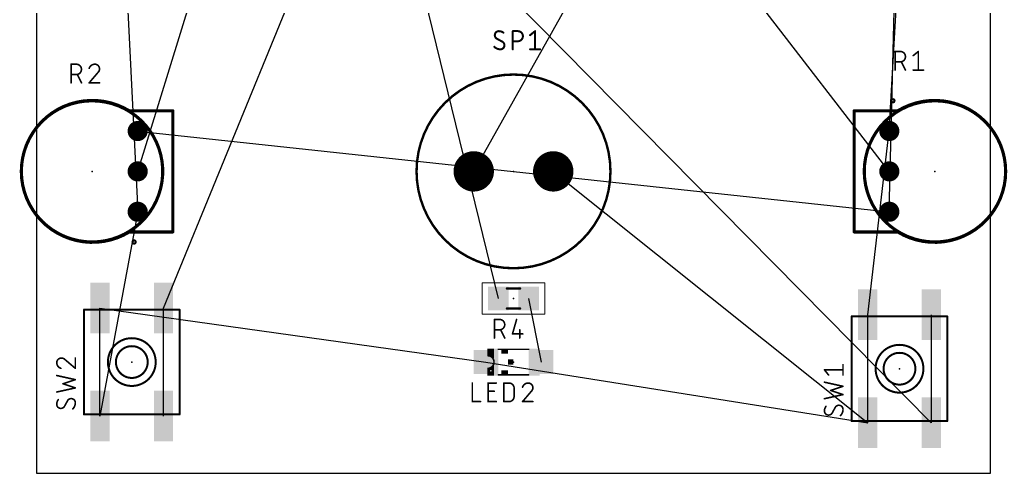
# Model space of a CAD drawing. Extents: x -1 to 61, y 0 to 80.
# Drawn here: x -1 to 61, y 0 to 28.5 of the extents above; entities that cross this region are included whole.
import ezdxf

# ---------------------------------------------------------------- set-up
doc = ezdxf.new("R2010")
doc.units = 0
for name, color, linetype in [('1', 12, 'CONTINUOUS'), ('17', 110, 'CONTINUOUS'), ('19', 53, 'CONTINUOUS'), ('20', 31, 'CONTINUOUS'), ('21', 253, 'CONTINUOUS'), ('23', 53, 'CONTINUOUS'), ('25', 253, 'CONTINUOUS'), ('39', 12, 'CONTINUOUS'), ('51', 253, 'CONTINUOUS')]:
    doc.layers.add(name, color=color, linetype=linetype)

# ---------------------------------------------------------------- blocks, each defined once
blk = doc.blocks.new('RECT')
blk.add_solid([(-0.5, -0.5), (0.5, -0.5), (-0.5, 0.5), (0.5, 0.5)])
blk = doc.blocks.new('ROUNDP')
at = {"const_width": 0.5}
blk.add_lwpolyline([(0, -0.25, 1), (0, 0.25, 1), (0, -0.25)], format="xyb", dxfattribs=at)

msp = doc.modelspace()

# ---------------------------------------------------------------- linework, layer by layer
at = {"layer": '19'}
for p, q in [((53.63, 19), (19.32, 63.5)), ((6.37, 19), (19.32, 60.96)), ((53.63, 16.46), (54.46, 51.5)), ((29.05, 11), (19.32, 50.8)), ((56.27, 3.18), (19.32, 40.64)), ((27.5, 19), (39.64, 40.64)), ((8, 10.4), (19.32, 38.1)), ((53.63, 21.54), (54.46, 36)), ((5.54, 33.5), (6.37, 16.46)), ((6.37, 21.54), (53.63, 16.46)), ((52.27, 9.98), (53.63, 21.54)), ((32.5, 19), (52.27, 3.18)), ((6.37, 16.46), (4, 3.6)), ((30.95, 11), (31.75, 7)), ((4, 10.4), (28.25, 7)), ((4, 3.6), (4, 10.4)), ((8, 3.6), (8, 10.4)), ((52.27, 3.18), (52.27, 9.98)), ((56.27, 9.98), (56.27, 3.18)), ((28.25, 7), (52.27, 3.18))]:
    msp.add_line(p, q, dxfattribs=at)
at = {"layer": '20'}
for p, q in [((0, 80), (0, 0)), ((60, 0), (60, 80)), ((0, 0), (60, 0))]:
    msp.add_line(p, q, dxfattribs=at)
at = {"layer": '21'}
for points, const_width in [([(30, 12.904, 1), (30, 25.096, 1), (30, 12.904)], 0.1524), ([(5.844, 22.81, 1.782), (5.844, 15.19)], 0.2), ([(54.156, 15.19, 1.782), (54.156, 22.81)], 0.2), ([(5.844, 22.86, 1), (5.844, 22.76)], 0.1), ([(5.8179, 22.7673, 1), (5.8701, 22.8527)], 0.1), ([(8.63, 22.81, 1), (8.53, 22.81)], 0.1), ([(8.58, 22.76, 1), (8.58, 22.86)], 0.1), ([(51.47, 22.81, 1), (51.37, 22.81)], 0.1), ([(51.42, 22.86, 1), (51.42, 22.76)], 0.1), ([(54.1299, 22.8527, 1), (54.1821, 22.7673)], 0.1), ([(54.156, 22.76, 1), (54.156, 22.86)], 0.1), ([(5.844, 15.24, 1), (5.844, 15.14)], 0.1), ([(5.8701, 15.1473, 1), (5.8179, 15.2327)], 0.1), ([(8.53, 15.19, 1), (8.63, 15.19)], 0.1), ([(8.58, 15.14, 1), (8.58, 15.24)], 0.1), ([(51.42, 15.24, 1), (51.42, 15.14)], 0.1), ([(51.37, 15.19, 1), (51.47, 15.19)], 0.1), ([(54.1821, 15.2327, 1), (54.1299, 15.1473)], 0.1), ([(54.156, 15.14, 1), (54.156, 15.24)], 0.1), ([(3.0318, 10.3, 1), (2.9682, 10.3)], 0.0635), ([(3, 10.3318, 1), (3, 10.2683)], 0.0635), ([(9.0318, 10.3, 1), (8.9682, 10.3)], 0.0635), ([(9, 10.2683, 1), (9, 10.3318)], 0.0635), ([(51.27, 9.9118, 1), (51.27, 9.8483)], 0.0635), ([(51.3018, 9.88, 1), (51.2383, 9.88)], 0.0635), ([(57.3018, 9.88, 1), (57.2383, 9.88)], 0.0635), ([(57.27, 9.8483, 1), (57.27, 9.9118)], 0.0635), ([(6, 5.4967, 1), (6, 8.5033, 1), (6, 5.4967)], 0.127), ([(54.27, 5.0767, 1), (54.27, 8.0833, 1), (54.27, 5.0767)], 0.127), ([(6, 6, 1), (6, 8, 1), (6, 6)], 0.127), ([(54.27, 5.58, 1), (54.27, 7.58, 1), (54.27, 5.58)], 0.127), ([(2.9682, 3.7, 1), (3.0318, 3.7)], 0.0635), ([(3, 3.7318, 1), (3, 3.6683)], 0.0635), ([(8.9682, 3.7, 1), (9.0318, 3.7)], 0.0635), ([(9, 3.6683, 1), (9, 3.7318)], 0.0635), ([(51.27, 3.3118, 1), (51.27, 3.2483)], 0.0635), ([(51.2383, 3.28, 1), (51.3018, 3.28)], 0.0635), ([(57.2383, 3.28, 1), (57.3018, 3.28)], 0.0635), ([(57.27, 3.2483, 1), (57.27, 3.3118)], 0.0635)]:
    msp.add_lwpolyline(points, format="xyb", dxfattribs=dict(at, const_width=const_width))
for points, const_width in [([(5.844, 22.81), (8.58, 22.81)], 0.2), ([(8.58, 22.81), (8.58, 15.19)], 0.2), ([(51.42, 15.19), (51.42, 22.81)], 0.2), ([(51.42, 22.81), (54.156, 22.81)], 0.2), ([(8.58, 15.19), (5.844, 15.19)], 0.2), ([(54.156, 15.19), (51.42, 15.19)], 0.2), ([(3, 3.7), (3, 10.3)], 0.127), ([(3, 10.3), (9, 10.3)], 0.127), ([(9, 10.3), (9, 3.7)], 0.127), ([(51.27, 3.28), (51.27, 9.88)], 0.127), ([(51.27, 9.88), (57.27, 9.88)], 0.127), ([(57.27, 9.88), (57.27, 3.28)], 0.127), ([(9, 3.7), (3, 3.7)], 0.127), ([(57.27, 3.28), (51.27, 3.28)], 0.127)]:
    msp.add_lwpolyline(points, dxfattribs=dict(at, const_width=const_width))
at = {"layer": '23'}
for p in [(3.5, 19), (30, 19), (56.5, 19), (30, 11), (6, 7), (30, 7), (54.27, 6.58)]:
    msp.add_point(p, dxfattribs=at)
at = {"layer": '25'}
for points, const_width in [([(29.0793, 27.8265, 0.4142), (28.8253, 27.5725)], 0.127), ([(28.8253, 27.5725, 0.2656), (28.9523, 27.3503)], 0.127), ([(28.857, 27.5725, 1), (28.7935, 27.5725)], 0.0635), ([(28.7935, 27.5725, 1), (28.857, 27.5725)], 0.0635), ([(28.9675, 27.3781, 1), (28.937, 27.3224)], 0.0635), ([(28.9361, 27.3229, 1), (28.9684, 27.3776)], 0.0635), ([(29.0792, 27.8583, 1), (29.0793, 27.7948)], 0.0635), ([(29.365, 27.7313, 0.1623), (29.0793, 27.8265)], 0.127), ([(29.0793, 27.7948, 1), (29.0793, 27.8583)], 0.0635), ([(29.3459, 27.7059, 1), (29.3841, 27.7566)], 0.0635), ([(29.9873, 27.8265, 1), (29.9238, 27.8265)], 0.0635), ([(29.9556, 27.8583, 1), (29.9556, 27.7948)], 0.0635), ([(30.2731, 27.1915, 1), (30.2731, 27.8265)], 0.127), ([(30.2731, 27.8583, 1), (30.2731, 27.7948)], 0.0635), ([(30.2731, 27.7948, 1), (30.2731, 27.8583)], 0.0635), ([(31.0216, 27.5973, 1), (31.0612, 27.5477)], 0.0635), ([(31.3907, 27.8265, 1), (31.3272, 27.8265)], 0.0635), ([(31.3787, 27.8017, 1), (31.3391, 27.8513)], 0.0635), ([(28.7935, 26.8422, 0.2), (29.1745, 26.6835)], 0.127), ([(28.816, 26.8646, 1), (28.771, 26.8199)], 0.0635), ([(29.1745, 26.6835, 0.4142), (29.4285, 26.9375)], 0.127), ([(29.1745, 26.7153, 1), (29.1745, 26.6518)], 0.0635), ([(29.1745, 26.6518, 1), (29.1745, 26.7153)], 0.0635), ([(29.4285, 26.9375, 0.2656), (29.3015, 27.1598)], 0.127), ([(29.3176, 27.1871, 1), (29.2854, 27.1324)], 0.0635), ([(29.2863, 27.1319, 1), (29.3167, 27.1876)], 0.0635), ([(29.4602, 26.9375, 1), (29.3968, 26.9375)], 0.0635), ([(29.3968, 26.9375, 1), (29.4602, 26.9375)], 0.0635), ([(29.9556, 27.2233, 1), (29.9556, 27.1598)], 0.0635), ([(29.9238, 26.6835, 1), (29.9873, 26.6835)], 0.0635), ([(30.2731, 27.2233, 1), (30.2731, 27.1598)], 0.0635), ([(30.2731, 27.1598, 1), (30.2731, 27.2233)], 0.0635), ([(31.0414, 26.7153, 1), (31.0414, 26.6518)], 0.0635), ([(31.3272, 26.6835, 1), (31.3907, 26.6835)], 0.0635), ([(31.6764, 26.6518, 1), (31.6764, 26.7153)], 0.0635), ([(54.021, 26.5452, 1), (53.9702, 26.5452)], 0.0508), ([(53.9956, 26.5706, 1), (53.9956, 26.5198)], 0.0508), ([(54.3202, 25.8961, 1), (54.3202, 26.5452)], 0.1016), ([(54.3202, 26.5706, 1), (54.3202, 26.5198)], 0.0508), ([(54.3202, 26.5198, 1), (54.3202, 26.5706)], 0.0508), ([(55.1154, 26.3054, 1), (55.1471, 26.2657)], 0.0508), ([(55.4812, 26.5452, 1), (55.4304, 26.5452)], 0.0508), ([(55.4717, 26.5254, 1), (55.4399, 26.565)], 0.0508), ([(2.211, 25.7452, 1), (2.1602, 25.7452)], 0.0508), ([(2.1856, 25.7706, 1), (2.1856, 25.7198)], 0.0508), ([(2.5102, 25.0961, 1), (2.5102, 25.7452)], 0.1016), ([(2.5102, 25.7706, 1), (2.5102, 25.7198)], 0.0508), ([(2.5102, 25.7198, 1), (2.5102, 25.7706)], 0.0508), ([(3.6783, 25.7452, 0.3252), (3.3213, 25.4856)], 0.1016), ([(3.2971, 25.4934, 1), (3.3454, 25.4777)], 0.0508), ([(3.9704, 25.4531, 0.4142), (3.6783, 25.7452)], 0.1016), ([(3.6783, 25.7706, 1), (3.6783, 25.7198)], 0.0508), ([(3.6783, 25.7198, 1), (3.6783, 25.7706)], 0.0508), ([(3.873, 25.2259, 0.2053), (3.9704, 25.4531)], 0.1016), ([(3.9958, 25.4531, 1), (3.945, 25.4531)], 0.0508), ([(3.945, 25.4531, 1), (3.9958, 25.4531)], 0.0508), ([(53.9956, 25.9215, 1), (53.9956, 25.8707)], 0.0508), ([(54.3202, 25.9215, 1), (54.3202, 25.8707)], 0.0508), ([(54.3202, 25.8707, 1), (54.3202, 25.9215)], 0.0508), ([(54.4078, 25.9074, 1), (54.3624, 25.8847)], 0.0508), ([(2.1856, 25.1215, 1), (2.1856, 25.0707)], 0.0508), ([(2.5102, 25.1215, 1), (2.5102, 25.0707)], 0.0508), ([(2.5102, 25.0707, 1), (2.5102, 25.1215)], 0.0508), ([(2.5978, 25.1074, 1), (2.5524, 25.0847)], 0.0508), ([(3.8555, 25.2443, 1), (3.8905, 25.2075)], 0.0508), ([(3.8924, 25.2095, 1), (3.8537, 25.2424)], 0.0508), ([(53.9702, 25.3768, 1), (54.021, 25.3768)], 0.0508), ([(54.622, 25.3654, 1), (54.6675, 25.3882)], 0.0508), ([(55.1313, 25.4022, 1), (55.1313, 25.3514)], 0.0508), ([(55.4304, 25.3768, 1), (55.4812, 25.3768)], 0.0508), ([(55.7804, 25.3514, 1), (55.7804, 25.4022)], 0.0508), ([(2.1602, 24.5768, 1), (2.211, 24.5768)], 0.0508), ([(2.812, 24.5654, 1), (2.8575, 24.5882)], 0.0508), ([(3.3019, 24.5933, 1), (3.3406, 24.5603)], 0.0508), ([(3.3213, 24.6022, 1), (3.3213, 24.5514)], 0.0508), ([(3.9704, 24.5514, 1), (3.9704, 24.6022)], 0.0508), ([(53.856, 23.38, 1), (53.856, 23.51, 1), (53.856, 23.38)], 0.2), ([(6.144, 14.49, 1), (6.144, 14.62, 1), (6.144, 14.49)], 0.2), ([(28.8249, 9.6792, 1), (28.7741, 9.6792)], 0.0508), ([(28.7995, 9.7046, 1), (28.7995, 9.6538)], 0.0508), ([(29.124, 9.0301, 1), (29.124, 9.6792)], 0.1016), ([(29.124, 9.7046, 1), (29.124, 9.6538)], 0.0508), ([(29.124, 9.6538, 1), (29.124, 9.7046)], 0.0508), ([(30.2192, 9.6722, 1), (30.1703, 9.6862)], 0.0508), ([(28.7995, 9.0555, 1), (28.7995, 9.0047)], 0.0508), ([(29.124, 9.0555, 1), (29.124, 9.0047)], 0.0508), ([(29.124, 9.0047, 1), (29.124, 9.0555)], 0.0508), ([(29.2116, 9.0414, 1), (29.1662, 9.0187)], 0.0508), ([(29.9351, 8.7958, 1), (29.9351, 8.745)], 0.0508), ([(29.9107, 8.7774, 1), (29.9595, 8.7635)], 0.0508), ([(30.4149, 9.0301, 1), (30.3641, 9.0301)], 0.0508), ([(30.5842, 8.745, 1), (30.5842, 8.7958)], 0.0508), ([(28.7741, 8.5108, 1), (28.8249, 8.5108)], 0.0508), ([(29.4258, 8.4994, 1), (29.4713, 8.5222)], 0.0508), ([(30.3641, 8.5108, 1), (30.4149, 8.5108)], 0.0508), ([(1.5729, 7.2526, 0.4142), (1.2808, 6.9605)], 0.1016), ([(1.2808, 6.9605, 0.3252), (1.5404, 6.6035)], 0.1016), ([(1.3062, 6.9605, 1), (1.2554, 6.9605)], 0.0508), ([(1.2554, 6.9605, 1), (1.3062, 6.9605)], 0.0508), ([(1.8001, 7.1552, 0.2053), (1.5729, 7.2526)], 0.1016), ([(1.5729, 7.278, 1), (1.5729, 7.2272)], 0.0508), ([(1.5729, 7.2272, 1), (1.5729, 7.278)], 0.0508), ([(1.8165, 7.1746, 1), (1.7836, 7.1359)], 0.0508), ([(1.7817, 7.1377, 1), (1.8185, 7.1728)], 0.0508), ([(2.4746, 7.2526, 1), (2.4238, 7.2526)], 0.0508), ([(50.7446, 6.8326, 1), (50.6938, 6.8326)], 0.0508), ([(1.5326, 6.5793, 1), (1.5483, 6.6277)], 0.0508), ([(2.4238, 6.6035, 1), (2.4746, 6.6035)], 0.0508), ([(2.4327, 6.5841, 1), (2.4657, 6.6229)], 0.0508), ([(49.5508, 6.5335, 1), (49.5508, 6.4826)], 0.0508), ([(49.5706, 6.5239, 1), (49.531, 6.4922)], 0.0508), ([(49.7906, 6.1676, 1), (49.8303, 6.1994)], 0.0508), ([(50.7192, 6.4826, 1), (50.7192, 6.5335)], 0.0508), ([(1.2863, 6.1767, 1), (1.2753, 6.1271)], 0.0508), ([(1.6783, 5.6567, 1), (1.6622, 5.6086)], 0.0508), ([(1.6622, 5.6567, 1), (1.6783, 5.6086)], 0.0508), ([(2.4572, 5.8682, 1), (2.4412, 5.9164)], 0.0508), ([(2.4437, 5.8675, 1), (2.4547, 5.9171)], 0.0508), ([(27.4355, 5.6792, 1), (27.3847, 5.6792)], 0.0508), ([(28.4261, 5.6792, 1), (28.3753, 5.6792)], 0.0508), ([(28.4007, 5.7046, 1), (28.4007, 5.6538)], 0.0508), ([(28.9199, 5.6538, 1), (28.9199, 5.7046)], 0.0508), ([(29.4144, 5.6792, 1), (29.3636, 5.6792)], 0.0508), ([(29.389, 5.7046, 1), (29.389, 5.6538)], 0.0508), ([(30.0381, 5.3546, 0.4142), (29.7135, 5.6792)], 0.1016), ([(29.7135, 5.7046, 1), (29.7135, 5.6538)], 0.0508), ([(29.7135, 5.6538, 1), (29.7135, 5.7046)], 0.0508), ([(30.9271, 5.6792, 0.3252), (30.5701, 5.4196)], 0.1016), ([(31.2192, 5.3871, 0.4142), (30.9271, 5.6792)], 0.1016), ([(30.9271, 5.7046, 1), (30.9271, 5.6538)], 0.0508), ([(30.9271, 5.6538, 1), (30.9271, 5.7046)], 0.0508), ([(49.5563, 5.7567, 1), (49.5453, 5.7071)], 0.0508), ([(50.6938, 6.1835, 1), (50.7446, 6.1835)], 0.0508), ([(1.2753, 5.1382, 1), (1.2863, 5.0886)], 0.0508), ([(2.4412, 5.3489, 1), (2.4572, 5.3971)], 0.0508), ([(2.4547, 5.3482, 1), (2.4437, 5.3978)], 0.0508), ([(28.4007, 5.1853, 1), (28.4007, 5.1345)], 0.0508), ([(28.7901, 5.1345, 1), (28.7901, 5.1853)], 0.0508), ([(30.0635, 5.3546, 1), (30.0127, 5.3546)], 0.0508), ([(30.0127, 5.3546, 1), (30.0635, 5.3546)], 0.0508), ([(30.5459, 5.4274, 1), (30.5943, 5.4117)], 0.0508), ([(31.1218, 5.1599, 0.2053), (31.2192, 5.3871)], 0.1016), ([(31.1043, 5.1783, 1), (31.1394, 5.1415)], 0.0508), ([(31.1412, 5.1435, 1), (31.1025, 5.1764)], 0.0508), ([(31.2446, 5.3871, 1), (31.1938, 5.3871)], 0.0508), ([(31.1938, 5.3871, 1), (31.2446, 5.3871)], 0.0508), ([(49.9483, 5.2367, 1), (49.9322, 5.1886)], 0.0508), ([(49.9322, 5.2367, 1), (49.9483, 5.1886)], 0.0508), ([(50.7272, 5.4482, 1), (50.7112, 5.4964)], 0.0508), ([(50.7112, 4.9289, 1), (50.7272, 4.9771)], 0.0508), ([(50.7137, 5.4475, 1), (50.7247, 5.4971)], 0.0508), ([(50.7247, 4.9282, 1), (50.7137, 4.9778)], 0.0508), ([(1.3782, 4.635, 0.1623), (1.2808, 4.3429)], 0.1016), ([(1.2808, 4.3429, 0.4142), (1.5404, 4.0833)], 0.1016), ([(1.3062, 4.3429, 1), (1.2554, 4.3429)], 0.0508), ([(1.2554, 4.3429, 1), (1.3062, 4.3429)], 0.0508), ([(1.3985, 4.6198, 1), (1.3578, 4.6502)], 0.0508), ([(2.1896, 4.6999, 0.2656), (1.9624, 4.5701)], 0.1016), ([(1.9405, 4.583, 1), (1.9843, 4.5572)], 0.0508), ([(1.9847, 4.5579, 1), (1.9401, 4.5823)], 0.0508), ([(2.4492, 4.4403, 0.4142), (2.1896, 4.6999)], 0.1016), ([(2.1896, 4.7253, 1), (2.1896, 4.6745)], 0.0508), ([(2.1896, 4.6745, 1), (2.1896, 4.7253)], 0.0508), ([(2.2869, 4.0508, 0.2), (2.4492, 4.4403)], 0.1016), ([(2.4746, 4.4403, 1), (2.4238, 4.4403)], 0.0508), ([(2.4238, 4.4403, 1), (2.4746, 4.4403)], 0.0508), ([(27.4101, 4.5362, 1), (27.4101, 4.4854)], 0.0508), ([(27.3847, 4.5108, 1), (27.4355, 4.5108)], 0.0508), ([(27.9293, 4.4854, 1), (27.9293, 4.5362)], 0.0508), ([(28.4007, 4.5362, 1), (28.4007, 4.4854)], 0.0508), ([(28.3753, 4.5108, 1), (28.4261, 4.5108)], 0.0508), ([(28.9199, 4.4854, 1), (28.9199, 4.5362)], 0.0508), ([(29.389, 4.5362, 1), (29.389, 4.4854)], 0.0508), ([(29.3636, 4.5108, 1), (29.4144, 4.5108)], 0.0508), ([(29.7135, 4.5108, 0.4142), (30.0381, 4.8354)], 0.1016), ([(29.7135, 4.5362, 1), (29.7135, 4.4854)], 0.0508), ([(29.7135, 4.4854, 1), (29.7135, 4.5362)], 0.0508), ([(30.0635, 4.8354, 1), (30.0127, 4.8354)], 0.0508), ([(30.0127, 4.8354, 1), (30.0635, 4.8354)], 0.0508), ([(30.5507, 4.5273, 1), (30.5894, 4.4943)], 0.0508), ([(30.5701, 4.5362, 1), (30.5701, 4.4854)], 0.0508), ([(31.2192, 4.4854, 1), (31.2192, 4.5362)], 0.0508), ([(49.5453, 4.7182, 1), (49.5563, 4.6686)], 0.0508), ([(1.5404, 4.0833, 0.2656), (1.7676, 4.2131)], 0.1016), ([(1.5404, 4.1087, 1), (1.5404, 4.0579)], 0.0508), ([(1.5404, 4.0579, 1), (1.5404, 4.1087)], 0.0508), ([(1.7453, 4.2252, 1), (1.7899, 4.2009)], 0.0508), ([(1.7895, 4.2002, 1), (1.7458, 4.226)], 0.0508), ([(2.269, 4.0688, 1), (2.3048, 4.0328)], 0.0508), ([(49.6482, 4.215, 0.1623), (49.5508, 3.9229)], 0.1016), ([(49.5508, 3.9229, 0.4142), (49.8104, 3.6633)], 0.1016), ([(49.5762, 3.9229, 1), (49.5254, 3.9229)], 0.0508), ([(49.5254, 3.9229, 1), (49.5762, 3.9229)], 0.0508), ([(49.6685, 4.1998, 1), (49.6278, 4.2302)], 0.0508), ([(49.8104, 3.6633, 0.2656), (50.0376, 3.7931)], 0.1016), ([(50.0153, 3.8052, 1), (50.0599, 3.7809)], 0.0508), ([(50.0595, 3.7802, 1), (50.0158, 3.806)], 0.0508), ([(50.4596, 4.2799, 0.2656), (50.2324, 4.1501)], 0.1016), ([(50.2105, 4.163, 1), (50.2543, 4.1372)], 0.0508), ([(50.2547, 4.1379, 1), (50.2101, 4.1623)], 0.0508), ([(50.7192, 4.0203, 0.4142), (50.4596, 4.2799)], 0.1016), ([(50.4596, 4.3053, 1), (50.4596, 4.2545)], 0.0508), ([(50.4596, 4.2545, 1), (50.4596, 4.3053)], 0.0508), ([(50.5569, 3.6308, 0.2), (50.7192, 4.0203)], 0.1016), ([(50.7446, 4.0203, 1), (50.6938, 4.0203)], 0.0508), ([(50.6938, 4.0203, 1), (50.7446, 4.0203)], 0.0508), ([(49.8104, 3.6887, 1), (49.8104, 3.6379)], 0.0508), ([(49.8104, 3.6379, 1), (49.8104, 3.6887)], 0.0508), ([(50.539, 3.6488, 1), (50.5748, 3.6128)], 0.0508)]:
    msp.add_lwpolyline(points, format="xyb", dxfattribs=dict(at, const_width=const_width))
for points, const_width in [([(29.3015, 27.1598), (28.9523, 27.3503)], 0.127), ([(29.9556, 26.6835), (29.9556, 27.8265)], 0.127), ([(29.9556, 27.8265), (30.2731, 27.8265)], 0.127), ([(31.0414, 27.5725), (31.3589, 27.8265)], 0.127), ([(31.3589, 27.8265), (31.3589, 26.6835)], 0.127), ([(30.2731, 27.1915), (29.9556, 27.1915)], 0.127), ([(31.0414, 26.6835), (31.6764, 26.6835)], 0.127), ([(53.9956, 25.3768), (53.9956, 26.5452)], 0.1016), ([(53.9956, 26.5452), (54.3202, 26.5452)], 0.1016), ([(55.1313, 26.2856), (55.4558, 26.5452)], 0.1016), ([(55.4558, 26.5452), (55.4558, 25.3768)], 0.1016), ([(2.1856, 24.5768), (2.1856, 25.7452)], 0.1016), ([(2.1856, 25.7452), (2.5102, 25.7452)], 0.1016), ([(54.3202, 25.8961), (53.9956, 25.8961)], 0.1016), ([(54.6447, 25.3768), (54.3851, 25.8961)], 0.1016), ([(2.5102, 25.0961), (2.1856, 25.0961)], 0.1016), ([(2.8347, 24.5768), (2.5751, 25.0961)], 0.1016), ([(3.873, 25.2259), (3.3213, 24.5768)], 0.1016), ([(55.1313, 25.3768), (55.7804, 25.3768)], 0.1016), ([(3.3213, 24.5768), (3.9704, 24.5768)], 0.1016), ([(28.7995, 8.5108), (28.7995, 9.6792)], 0.1016), ([(28.7995, 9.6792), (29.124, 9.6792)], 0.1016), ([(30.1947, 9.6792), (29.9351, 8.7704)], 0.1016), ([(29.124, 9.0301), (28.7995, 9.0301)], 0.1016), ([(29.4486, 8.5108), (29.1889, 9.0301)], 0.1016), ([(29.9351, 8.7704), (30.5842, 8.7704)], 0.1016), ([(30.3895, 9.0301), (30.3895, 8.5108)], 0.1016), ([(1.8001, 7.1552), (2.4492, 6.6035)], 0.1016), ([(2.4492, 6.6035), (2.4492, 7.2526)], 0.1016), ([(50.7192, 6.1835), (50.7192, 6.8326)], 0.1016), ([(49.8104, 6.1835), (49.5508, 6.508)], 0.1016), ([(49.5508, 6.508), (50.7192, 6.508)], 0.1016), ([(2.4492, 5.8923), (1.2808, 6.1519)], 0.1016), ([(1.6703, 5.6327), (2.4492, 5.8923)], 0.1016), ([(2.4492, 5.373), (1.6703, 5.6327)], 0.1016), ([(27.4101, 5.6792), (27.4101, 4.5108)], 0.1016), ([(28.4007, 4.5108), (28.4007, 5.6792)], 0.1016), ([(28.4007, 5.6792), (28.9199, 5.6792)], 0.1016), ([(29.389, 4.5108), (29.389, 5.6792)], 0.1016), ([(29.389, 5.6792), (29.7135, 5.6792)], 0.1016), ([(50.7192, 5.4723), (49.5508, 5.7319)], 0.1016), ([(1.2808, 5.1134), (2.4492, 5.373)], 0.1016), ([(28.4007, 5.1599), (28.7901, 5.1599)], 0.1016), ([(30.0381, 5.3546), (30.0381, 4.8354)], 0.1016), ([(31.1218, 5.1599), (30.5701, 4.5108)], 0.1016), ([(49.5508, 4.6934), (50.7192, 4.953)], 0.1016), ([(49.9403, 5.2127), (50.7192, 5.4723)], 0.1016), ([(50.7192, 4.953), (49.9403, 5.2127)], 0.1016), ([(1.9624, 4.5701), (1.7676, 4.2131)], 0.1016), ([(27.4101, 4.5108), (27.9293, 4.5108)], 0.1016), ([(28.9199, 4.5108), (28.4007, 4.5108)], 0.1016), ([(29.7135, 4.5108), (29.389, 4.5108)], 0.1016), ([(30.5701, 4.5108), (31.2192, 4.5108)], 0.1016), ([(50.2324, 4.1501), (50.0376, 3.7931)], 0.1016)]:
    msp.add_lwpolyline(points, dxfattribs=dict(at, const_width=const_width))
at = {"layer": '39', "const_width": 0.0508}
for points in [[(28.027, 10.017), (28.027, 11.983)], [(28.027, 11.983), (31.973, 11.983)], [(31.973, 11.983), (31.973, 10.017)], [(31.973, 10.017), (28.027, 10.017)]]:
    msp.add_lwpolyline(points, dxfattribs=at)
at = {"layer": '39', "const_width": 0.0254}
for points in [[(28.0397, 11.983, 1), (28.0143, 11.983)], [(28.027, 11.9957, 1), (28.027, 11.9703)], [(31.9857, 11.983, 1), (31.9603, 11.983)], [(31.973, 11.9703, 1), (31.973, 11.9957)], [(28.027, 10.0297, 1), (28.027, 10.0043)], [(28.0143, 10.017, 1), (28.0397, 10.017)], [(31.9603, 10.017, 1), (31.9857, 10.017)], [(31.973, 10.0043, 1), (31.973, 10.0297)]]:
    msp.add_lwpolyline(points, format="xyb", dxfattribs=at)
at = {"layer": '51'}
for points, const_width in [([(3.5, 14.555, 1), (3.5, 23.445, 1), (3.5, 14.555)], 0.2), ([(56.5, 14.555, 1), (56.5, 23.445, 1), (56.5, 14.555)], 0.2), ([(5.844, 22.86, 1), (5.844, 22.76)], 0.1), ([(8.63, 22.81, 1), (8.53, 22.81)], 0.1), ([(8.58, 22.76, 1), (8.58, 22.86)], 0.1), ([(51.47, 22.81, 1), (51.37, 22.81)], 0.1), ([(51.42, 22.86, 1), (51.42, 22.76)], 0.1), ([(54.156, 22.76, 1), (54.156, 22.86)], 0.1), ([(5.844, 15.24, 1), (5.844, 15.14)], 0.1), ([(8.53, 15.19, 1), (8.63, 15.19)], 0.1), ([(8.58, 15.14, 1), (8.58, 15.24)], 0.1), ([(51.42, 15.24, 1), (51.42, 15.14)], 0.1), ([(51.37, 15.19, 1), (51.47, 15.19)], 0.1), ([(54.156, 15.14, 1), (54.156, 15.24)], 0.1), ([(29.59, 11.6731, 1), (29.59, 11.5969)], 0.0762), ([(30.41, 11.5969, 1), (30.41, 11.6731)], 0.0762), ([(29.59, 10.4031, 1), (29.59, 10.3269)], 0.0762), ([(30.41, 10.3269, 1), (30.41, 10.4031)], 0.0762), ([(29.05, 7.8254, 1), (29.05, 7.7746)], 0.0508), ([(30.95, 7.7746, 1), (30.95, 7.8254)], 0.0508), ([(28.4, 6.6, 0.9376), (28.4, 7.4)], 0.1016), ([(28.4016, 7.4253, 1), (28.3984, 7.3747)], 0.0508), ([(28.3984, 6.6253, 1), (28.4016, 6.5747)], 0.0508), ([(28.575, 6.35, 1), (28.575, 6.55, 1), (28.575, 6.35)], 0.1016), ([(29.05, 6.2254, 1), (29.05, 6.1746)], 0.0508), ([(30.95, 6.1746, 1), (30.95, 6.2254)], 0.0508)]:
    msp.add_lwpolyline(points, format="xyb", dxfattribs=dict(at, const_width=const_width))
for points, const_width in [([(8.58, 22.81), (5.844, 22.81)], 0.2), ([(8.58, 15.19), (8.58, 22.81)], 0.2), ([(51.42, 22.81), (51.42, 15.19)], 0.2), ([(51.42, 22.81), (54.156, 22.81)], 0.2), ([(8.58, 15.19), (5.844, 15.19)], 0.2), ([(51.42, 15.19), (54.156, 15.19)], 0.2), ([(30.41, 11.635), (29.59, 11.635)], 0.1524), ([(30.41, 10.365), (29.59, 10.365)], 0.1524), ([(29.05, 7.8), (30.95, 7.8)], 0.1016), ([(30.95, 6.2), (29.05, 6.2)], 0.1016)]:
    msp.add_lwpolyline(points, dxfattribs=dict(at, const_width=const_width))

# ---------------------------------------------------------------- block references
at = {"layer": '1'}
for p, xscale, yscale, rotation in [((4, 10.4), 3.2, 1.2, 90), ((8, 10.4), 3.2, 1.2, 90), ((29.05, 11), 1.3, 1.5, 180), ((30.95, 11), 1.3, 1.5, 180), ((52.27, 9.98), 3.2, 1.2, 90), ((56.27, 9.98), 3.2, 1.2, 90), ((28.25, 7), 1.5, 1.5, 90), ((31.75, 7), 1.5, 1.5, 90), ((4, 3.6), 3.2, 1.2, 90), ((8, 3.6), 3.2, 1.2, 90), ((52.27, 3.18), 3.2, 1.2, 90), ((56.27, 3.18), 3.2, 1.2, 90)]:
    msp.add_blockref('RECT', p, dxfattribs=dict(at, xscale=xscale, yscale=yscale, rotation=rotation))
at = {"layer": '17', "xscale": 1.268, "yscale": 1.268}
for p, rotation in [((6.37, 21.54), 90), ((6.37, 21.54), 90), ((53.63, 21.54), 270), ((53.63, 21.54), 270), ((6.37, 19), 90), ((6.37, 19), 90), ((53.63, 19), 270), ((53.63, 19), 270), ((6.37, 16.46), 90), ((6.37, 16.46), 90), ((53.63, 16.46), 270), ((53.63, 16.46), 270)]:
    msp.add_blockref('ROUNDP', p, dxfattribs=dict(at, rotation=rotation))
at = {"layer": '17', "xscale": 2.54, "yscale": 2.54}
for p in [(27.5, 19), (27.5, 19), (32.5, 19), (32.5, 19)]:
    msp.add_blockref('ROUNDP', p, dxfattribs=at)
at = {"layer": '21', "rotation": 90}
for p, xscale, yscale in [((29.4375, 7.6875), 0.325, 0.425), ((29.825, 7), 0.35, 0.35), ((29.4375, 6.3125), 0.325, 0.425)]:
    msp.add_blockref('RECT', p, dxfattribs=dict(at, xscale=xscale, yscale=yscale))
at = {"layer": '51'}
for p, xscale, yscale, rotation in [((29.2686, 10.9985), 0.65, 1.4, 180), ((30.7418, 10.9985), 0.65, 1.4, 180), ((28.525, 7.6), 0.5, 0.35, 90), ((28.7125, 7.55), 0.6, 0.125, 90), ((28.9, 7), 1.7, 0.3, 90), ((31.3, 7), 1.7, 0.7, 90), ((28.4125, 6.4), 0.5, 0.125, 90), ((28.6125, 6.2625), 0.225, 0.325, 90), ((28.6625, 6.6125), 0.125, 0.225, 90), ((28.7125, 6.5625), 0.425, 0.125, 90)]:
    msp.add_blockref('RECT', p, dxfattribs=dict(at, xscale=xscale, yscale=yscale, rotation=rotation))

doc.saveas('drawing.dxf')
